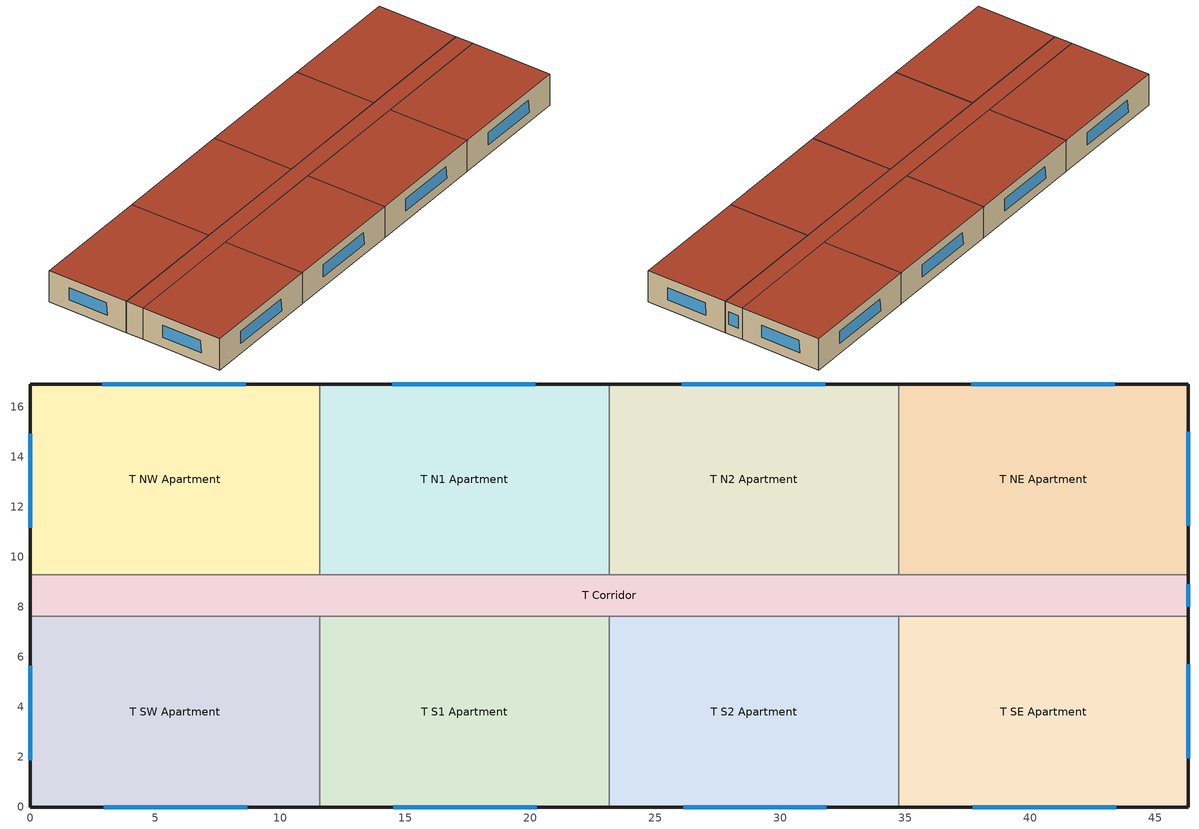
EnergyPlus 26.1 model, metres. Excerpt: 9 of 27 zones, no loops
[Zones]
T NW Apartment
 floor adiabatic (ext_slab_8in_with_carpet): 0,16.92 11.58,16.92 11.58,9.3 0,9.3 z9.14
 wall outside (CN_Ext_Wall): 11.58,16.92 0,16.92 0,9.3 z9.14:12.19
 wall to T Corridor (int_wall): 0,9.3 11.58,9.3 z9.14:12.19
 wall to T N1 Apartment (int_wall): 11.58,9.3 11.58,16.92 z9.14:12.19
 window (ResWindow_U_0.5946_SHGC_0.39): 0,11.16,10.1 0,11.24,11.3 0,14.94,11.3 0,14.94,10.12; 2.89,16.92,10.1 3.01,16.92,11.3 8.63,16.92,11.3 8.63,16.92,10.12
 roof outside (CN_Ext_Roof): 11.58,9.3 11.58,16.92 0,16.92 0,9.3 z12.19
T N1 Apartment
 floor adiabatic (ext_slab_8in_with_carpet): 11.58,16.92 23.16,16.92 23.16,9.3 11.58,9.3 z9.14
 wall outside (CN_Ext_Wall): 23.16,16.92 11.58,16.92 z9.14:12.19
 wall to T Corridor (int_wall): 11.58,9.3 23.16,9.3 z9.14:12.19
 wall to T N2 Apartment (int_wall): 23.16,9.3 23.16,16.92 z9.14:12.19
 window (ResWindow_U_0.5946_SHGC_0.39): 14.48,16.92,10.1 14.59,16.92,11.3 20.21,16.92,11.3 20.21,16.92,10.12
 roof outside (CN_Ext_Roof): 23.16,9.3 23.16,16.92 11.58,16.92 11.58,9.3 z12.19
T N2 Apartment
 floor adiabatic (ext_slab_8in_with_carpet): 23.16,16.92 34.75,16.92 34.75,9.3 23.16,9.3 z9.14
 wall outside (CN_Ext_Wall): 34.75,16.92 23.16,16.92 z9.14:12.19
 wall to T Corridor (int_wall): 23.16,9.3 34.75,9.3 z9.14:12.19
 wall to T NE Apartment (int_wall): 34.75,9.3 34.75,16.92 z9.14:12.19
 window (ResWindow_U_0.5946_SHGC_0.39): 26.06,16.92,10.1 26.17,16.92,11.3 31.79,16.92,11.3 31.79,16.92,10.12
 roof outside (CN_Ext_Roof): 34.75,9.3 34.75,16.92 23.16,16.92 23.16,9.3 z12.19
T NE Apartment
 floor adiabatic (ext_slab_8in_with_carpet): 34.75,16.92 46.33,16.92 46.33,9.3 34.75,9.3 z9.14
 wall outside (CN_Ext_Wall): 46.33,9.3 46.33,16.92 34.75,16.92 z9.14:12.19
 wall to T Corridor (int_wall): 34.75,9.3 46.33,9.3 z9.14:12.19
 window (ResWindow_U_0.5946_SHGC_0.39): 46.33,15.01,10.1 46.33,14.93,11.3 46.33,11.24,11.3 46.33,11.24,10.12; 37.64,16.92,10.1 37.76,16.92,11.3 43.37,16.92,11.3 43.37,16.92,10.12
 roof outside (CN_Ext_Roof): 46.33,9.3 46.33,16.92 34.75,16.92 34.75,9.3 z12.19
T SW Apartment
 floor adiabatic (ext_slab_8in_with_carpet): 0,7.62 11.58,7.62 11.58,0 0,0 z9.14
 wall outside (CN_Ext_Wall): 0,7.62 0,0 11.58,0 z9.14:12.19
 wall to T Corridor (int_wall): 11.58,7.62 0,7.62 z9.14:12.19
 wall to T S1 Apartment (int_wall): 11.58,0 11.58,7.62 z9.14:12.19
 window (ResWindow_U_0.5946_SHGC_0.39): 8.69,0,10.1 8.57,0,11.3 2.95,0,11.3 2.95,0,10.12; 0,1.87,10.1 0,1.94,11.3 0,5.64,11.3 0,5.64,10.12
 roof outside (CN_Ext_Roof): 11.58,0 11.58,7.62 0,7.62 0,0 z12.19
T SE Apartment
 floor adiabatic (ext_slab_8in_with_carpet): 34.75,7.62 46.33,7.62 46.33,0 34.75,0 z9.14
 wall outside (CN_Ext_Wall): 34.75,0 46.33,0 46.33,7.62 z9.14:12.19
 wall to T Corridor (int_wall): 46.33,7.62 34.75,7.62 z9.14:12.19
 window (ResWindow_U_0.5946_SHGC_0.39): 43.43,0,10.1 43.32,0,11.3 37.7,0,11.3 37.7,0,10.12; 46.33,5.71,10.1 46.33,5.64,11.3 46.33,1.94,11.3 46.33,1.94,10.12
 roof outside (CN_Ext_Roof): 46.33,0 46.33,7.62 34.75,7.62 34.75,0 z12.19
T S1 Apartment
 floor adiabatic (ext_slab_8in_with_carpet): 11.58,7.62 23.16,7.62 23.16,0 11.58,0 z9.14
 wall outside (CN_Ext_Wall): 11.58,0 23.16,0 z9.14:12.19
 wall to T Corridor (int_wall): 23.16,7.62 11.58,7.62 z9.14:12.19
 wall to T S2 Apartment (int_wall): 23.16,0 23.16,7.62 z9.14:12.19
 window (ResWindow_U_0.5946_SHGC_0.39): 20.27,0,10.1 20.15,0,11.3 14.53,0,11.3 14.53,0,10.12
 roof outside (CN_Ext_Roof): 23.16,0 23.16,7.62 11.58,7.62 11.58,0 z12.19
T S2 Apartment
 floor adiabatic (ext_slab_8in_with_carpet): 23.16,7.62 34.75,7.62 34.75,0 23.16,0 z9.14
 wall outside (CN_Ext_Wall): 23.16,0 34.75,0 z9.14:12.19
 wall to T Corridor (int_wall): 34.75,7.62 23.16,7.62 z9.14:12.19
 wall to T SE Apartment (int_wall): 34.75,0 34.75,7.62 z9.14:12.19
 window (ResWindow_U_0.5946_SHGC_0.39): 31.85,0,10.1 31.73,0,11.3 26.12,0,11.3 26.12,0,10.12
 roof outside (CN_Ext_Roof): 34.75,0 34.75,7.62 23.16,7.62 23.16,0 z12.19
T Corridor
 floor adiabatic (ext_slab_8in_with_carpet): 0,9.3 46.33,9.3 46.33,7.62 0,7.62 z9.14
 wall outside (CN_Ext_Wall): 0,9.3 0,7.62 / 46.33,7.62 46.33,9.3 z9.14:12.19
 window (NonresWindow_U_0.5946_SHGC_0.25): 46.33,8 46.33,8.91 z10.1:11.32
 roof outside (CN_Ext_Roof): 46.33,7.62 46.33,9.3 0,9.3 0,7.62 z12.19
[Building]
ApartmentMidRise: North Axis {deg}=0; Terrain=City; Loads Convergence Tolerance Value {W}=0.04; Temperature Convergence Tolerance Value {deltaC}=0.4; Solar Distribution=FullExterior; Maximum Number of Warmup Days=25; Minimum Number of Warmup Days=6
[Site:Location]
Atlanta-Hartsfield.Jackson.Intl.AP_GA_USA WMO=722190: Latitude {deg}=33.64; Longitude {deg}=-84.43; Time Zone {hr}=-5; Elevation {m}=313
[SizingPeriod:DesignDay] Day of Month=21; Dry-Bulb Temperature Range Modifier Type=DefaultMultipliers; Humidity Condition Type=Wetbulb; Barometric Pressure {Pa}=97621; Rain Indicator=No; Snow Indicator=No; Daylight Saving Time Indicator=No
Name | Month | Day Type | Maximum Dry-Bulb Temperature {C} | Daily Dry-Bulb Temperature Range {deltaC} | Wetbulb or DewPoint at Maximum Dry-Bulb {C} | Wind Speed {m/s} | Wind Direction {deg} | Solar Model Indicator | Sky Clearness | ASHRAE Clear Sky Optical Depth for Beam Irradiance (taub) | ASHRAE Clear Sky Optical Depth for Diffuse Irradiance (taud)
Atlanta-Hartsfield.Jackson.Intl.AP_GA_USA Ann Htg 99.6% Condns DB | 1 | WinterDesignDay | -6.3 | 0 | -6.3 | 5.3 | 320 | ASHRAEClearSky | 0
Atlanta-Hartsfield.Jackson.Intl.AP_GA_USA Ann Clg .4% Condns DB=>MWB | 7 | SummerDesignDay | 34.4 | 9.5 | 23.5 | 4 | 300 | ASHRAETau |  | 0.556 | 1.779
[Site:WaterMainsTemperature]
Calculation Method=Correlation; Annual Average Outdoor Air Temperature {C}=16.6; Maximum Difference In Monthly Average Outdoor Air Temperatures {deltaC}=22.5
[Site:GroundTemperature:FCfactorMethod]
16, 11.9, 7.7, 4, 7.9, 13.8, 17.2, 20.8, 24.8, 26.1, 26.5, 22.5
[Material]
Name | Roughness | Thickness {m} | Conductivity {W/m-K} | Density {kg/m3} | Specific Heat {J/kg-K} | Thermal Absorptance | Solar Absorptance | Visible Absorptance
Std Wood 6inch | MediumSmooth | 0.15 | 0.12 | 540 | 1210 | 0.9 | 0.7 | 0.7
G01 13mm gypsum board | Smooth | 0.0127 | 0.16 | 800 | 1090 | 0.9 | 0.7 | 0.5
200mm Normalweight concrete floor | MediumRough | 0.2032 | 2.31 | 2322 | 832
[Material:NoMass] Thermal Absorptance=0.9; Solar Absorptance=0.7
Name | Roughness | Thermal Resistance {m2-K/W} | Visible Absorptance
CP02 CARPET PAD | VeryRough | 0.21648 | 0.8
CN_Wall_Insulation | MediumRough | 2.33 | 0.7
CN_Roof_Insulation | MediumRough | 0.693333 | 0.7
[Construction]
InteriorFurnishings: Std Wood 6inch
int_wall: G01 13mm gypsum board, G01 13mm gypsum board
ext_slab_8in_with_carpet: 200mm Normalweight concrete floor, CP02 CARPET PAD
NonresWindow_U_0.5946_SHGC_0.25: Nonres Window Glazing Layer
ResWindow_U_0.5946_SHGC_0.39: Res Window Glazing Layer
CN_Ext_Wall: CN_Wall_Insulation
CN_Ext_Roof: CN_Roof_Insulation
[WindowMaterial:SimpleGlazingSystem] U-Factor {W/m2-K}=5.8; Solar Heat Gain Coefficient=0.7
Name | Visible Transmittance
Nonres Window Glazing Layer | 0.25
Res Window Glazing Layer | 0.39
[Zone] Type=1; Multiplier=1
T SW Apartment; T NW Apartment; T SE Apartment; T NE Apartment; T N1 Apartment; T N2 Apartment; T S1 Apartment; T S2 Apartment; T Corridor
[InternalMass] Construction=InteriorFurnishings; Surface Area {m2}=88.2493
Name | Zone or ZoneList
T InternalMass SWA | T SW Apartment
T InternalMass NWA | T NW Apartment
T InternalMass SEA | T SE Apartment
T InternalMass NEA | T NE Apartment
T InternalMass N1A | T N1 Apartment
T InternalMass N2A | T N2 Apartment
T InternalMass S1A | T S1 Apartment
T InternalMass S2A | T S2 Apartment
[People] Number of People Calculation Method=People; Fraction Radiant=1; Sensible Heat Fraction=autosize; Activity Level Schedule=Activity Schedule
Name | Zone or ZoneList or Space or SpaceList | Number of People Schedule | Number of People
Occup_TSW | T SW Apartment | OCC_APT_SCH_WORKING_FAMILY | 2.5
Occup_TNW | T NW Apartment | OCC_APT_SCH_STAY_HOME_FAMILY | 2.5
Occup_TSE | T SE Apartment | OCC_APT_SCH_WORKING_FAMILY | 2.5
Occup_TNE | T NE Apartment | OCC_APT_SCH_STAY_HOME_FAMILY | 2.5
Occup_TN1 | T N1 Apartment | OCC_APT_SCH_STAY_HOME_FAMILY | 2.5
Occup_TN2 | T N2 Apartment | OCC_APT_SCH_STAY_HOME_FAMILY | 2.5
Occup_TS1 | T S1 Apartment | OCC_APT_SCH_WORKING_FAMILY | 2.5
Occup_TS2 | T S2 Apartment | OCC_APT_SCH_WORKING_FAMILY | 2.5
Occup_T CORRIDOR | T Corridor | OCC_APT_SCH_CORRIDOR | 4.18
[Lights] Design Level Calculation Method=Watts/Area; Return Air Fraction=0; Fraction Radiant=0.6; Fraction Visible=0.2; Fraction Replaceable=1; Return Air Fraction Calculated from Plenum Temperature=No
Name | Zone or ZoneList or Space or SpaceList | Schedule | Watts per Floor Area {W/m2}
Lighting_hardwired_TSW | T SW Apartment | ltg_sch_apartment_hardwired | 16.46877
Lighting_hardwired_TNW | T NW Apartment | ltg_sch_apartment_hardwired | 16.46877
Lighting_hardwired_TSE | T SE Apartment | ltg_sch_apartment_hardwired | 16.46877
Lighting_hardwired_TNE | T NE Apartment | ltg_sch_apartment_hardwired | 16.46877
Lighting_hardwired_TN1 | T N1 Apartment | ltg_sch_apartment_hardwired | 16.46877
Lighting_hardwired_TN2 | T N2 Apartment | ltg_sch_apartment_hardwired | 16.46877
Lighting_hardwired_TS1 | T S1 Apartment | ltg_sch_apartment_hardwired | 16.46877
Lighting_hardwired_TS2 | T S2 Apartment | ltg_sch_apartment_hardwired | 16.46877
Lighting_hardwired_TC | T Corridor | ltg_sch_corridor | 5.81832
Lighting_plugin_TSW | T SW Apartment | ltg_sch_apartment_plugin | 0.96875
Lighting_plugin_TNW | T NW Apartment | ltg_sch_apartment_plugin | 0.96875
Lighting_plugin_TSE | T SE Apartment | ltg_sch_apartment_plugin | 0.96875
Lighting_plugin_TNE | T NE Apartment | ltg_sch_apartment_plugin | 0.96875
Lighting_plugin_TN1 | T N1 Apartment | ltg_sch_apartment_plugin | 0.96875
Lighting_plugin_TN2 | T N2 Apartment | ltg_sch_apartment_plugin | 0.96875
Lighting_plugin_TS1 | T S1 Apartment | ltg_sch_apartment_plugin | 0.96875
Lighting_plugin_TS2 | T S2 Apartment | ltg_sch_apartment_plugin | 0.96875
[ElectricEquipment] Schedule=EQP_APT_SCH; Design Level Calculation Method=Watts/Area; Watts per Floor Area {W/m2}=6.67; Fraction Latent=0; Fraction Radiant=0.5; Fraction Lost=0
Name | Zone or ZoneList or Space or SpaceList
Plug_TSW | T SW Apartment
Plug_TNW | T NW Apartment
Plug_TSE | T SE Apartment
Plug_TNE | T NE Apartment
Plug_TN1 | T N1 Apartment
Plug_TN2 | T N2 Apartment
Plug_TS1 | T S1 Apartment
Plug_TS2 | T S2 Apartment
[ZoneInfiltration:DesignFlowRate] Design Flow Rate Calculation Method=AirChanges/Hour; Design Flow Rate {m3/s}=0; Air Changes per Hour {1/hr}=1.5; Constant Term Coefficient=1; Temperature Term Coefficient=0; Velocity Term Coefficient=0; Velocity Squared Term Coefficient=0
Name | Zone or ZoneList or Space or SpaceList | Schedule
Infil_SW | T SW Apartment | INF_APT_SCH
Infil_NW | T NW Apartment | INF_APT_SCH
Infil_SE | T SE Apartment | INF_APT_SCH
Infil_NE | T NE Apartment | INF_APT_SCH
Infil_TN1 | T N1 Apartment | INF_APT_SCH
Infil_TN2 | T N2 Apartment | INF_APT_SCH
Infil_TS1 | T S1 Apartment | INF_APT_SCH
Infil_TS2 | T S2 Apartment | INF_APT_SCH
Infil_TC | T Corridor | INF_COR_SCH
[Exterior:Lights]
Facade Lighting: Schedule=Exterior_Lgt_ALWAYS_ON; Design Level {W}=5317; Control Option=AstronomicalClock
[ZoneVentilation:WindandStackOpenArea] Opening Area {m2}=0.0374; Opening Area Fraction Schedule=Sliding_Doors_Ventilation_Availability_SCH; Opening Effectiveness=autocalculate; Height Difference {m}=6.0957; Discharge Coefficient for Opening=autocalculate; Minimum Indoor Temperature {C}=18.89; Maximum Indoor Temperature {C}=25.56; Delta Temperature {deltaC}=-100; Minimum Outdoor Temperature {C}=15.56; Maximum Outdoor Temperature {C}=23.89; Maximum Wind Speed {m/s}=40
Name | Zone or Space | Effective Angle {deg}
T SW Apartment Sliding Door Ventilation | T SW Apartment | 180
T NW Apartment Sliding Door Ventilation | T NW Apartment | 0
T SE Apartment Sliding Door Ventilation | T SE Apartment | 180
T NE Apartment Sliding Door Ventilation | T NE Apartment | 0
T N1 Apartment Sliding Door Ventilation | T N1 Apartment | 0
T N2 Apartment Sliding Door Ventilation | T N2 Apartment | 0
T S1 Apartment Sliding Door Ventilation | T S1 Apartment | 180
T S2 Apartment Sliding Door Ventilation | T S2 Apartment | 180
[Schedule:Compact]
OCC_APT_SCH_STAY_HOME_FAMILY; OCC_APT_SCH_CORRIDOR: Through: 12/31, For: AllDays, Until: 7:00, 1, Until: 8:00, 0.85, Until: 9:00, 0.39, Until: 16:00, 0.25, Until: 17:00, 0.3, Until: 18:00, 0.52, Until: 21:00, 0.87, Until: 24:00, 1
OCC_APT_SCH_WORKING_FAMILY: Through: 12/31, For: SummerDesignDay, Until: 24:00, 1, For: WinterDesignDay, Until: 24:00, 0, For: Weekday, Until: 8:00, 1, Until: 18:00, 0, Until: 24:00, 1, For: Weekend AllOtherDays, Until: 11:00, 1, Until: 15:00, 0.5, Until: 16:00, 0, Until: 24:00, 1
EQP_APT_SCH: Through: 12/31, For: AllDays, Until: 1:00, 0.45, Until: 2:00, 0.41, Until: 3:00, 0.39, Until: 5:00, 0.38, Until: 6:00, 0.43, Until: 7:00, 0.54, Until: 8:00, 0.65, Until: 9:00, 0.66, Until: 10:00, 0.67, Until: 11:00, 0.69, Until: 12:00, 0.7, Until: 13:00, 0.69, Until: 14:00, 0.66, Until: 15:00, 0.65, Until: 16:00, 0.68, Until: 17:00, 0.8, Until: 19:00, 1, Until: 20:00, 0.93, Until: 21:00, 0.89, Until: 22:00, 0.85, Until: 23:00, 0.71, Until: 24:00, 0.58
INF_APT_SCH; INF_COR_SCH; Exterior_Lgt_ALWAYS_ON: Through: 12/31, For: AllDays, Until: 24:00, 1
Activity Schedule: Through: 12/31, For: AllDays, Until: 24:00, 95
Sliding_Doors_Ventilation_Availability_SCH: Through: 12/31, For: WinterDesignDay SummerDesignDay, Until: 24:00, 0, For: Allotherdays, Until: 6:00, 0, Until: 22:00, 1, Until: 24:00, 0
[SCHEDULE:COMPACT]
ltg_sch_corridor: Through: 12/31, For: SummerDesignDay, Until: 24:00, 1, For: WinterDesignDay, Until: 24:00, 0, For: Weekdays, Until: 24:00, 1, For: Saturday, Until: 24:00, 1, For: AllOtherDays, Until: 24:00, 1
ltg_sch_apartment_hardwired; ltg_sch_apartment_plugin: Through: 12/31, For: SummerDesignDay, Until: 24:00, 1, For: WinterDesignDay, Until: 24:00, 0, For: Weekdays, Until: 4:00, 0.01132, Until: 5:00, 0.03395, Until: 6:00, 0.07355, Until: 7:00, 0.07921, Until: 8:00, 0.07355, Until: 9:00, 0.03395, Until: 15:00, 0.02263, Until: 16:00, 0.03961, Until: 17:00, 0.07921, Until: 18:00, 0.11316, Until: 19:00, 0.15277, Until: 21:00, 0.18106, Until: 22:00, 0.12448, Until: 23:00, 0.0679, Until: 24:00, 0.02829, For: Saturday, Until: 4:00, 0.01132, Until: 5:00, 0.03395, Until: 6:00, 0.07355, Until: 7:00, 0.07921, Until: 8:00, 0.07355, Until: 9:00, 0.03395, Until: 15:00, 0.02263, Until: 16:00, 0.03961, Until: 17:00, 0.07921, Until: 18:00, 0.11316, Until: 19:00, 0.15277, Until: 21:00, 0.18106, Until: 22:00, 0.12448, Until: 23:00, 0.0679, Until: 24:00, 0.02829, For: AllOtherDays, Until: 4:00, 0.01132, Until: 5:00, 0.03395, Until: 6:00, 0.07355, Until: 7:00, 0.07921, Until: 8:00, 0.07355, Until: 9:00, 0.03395, Until: 15:00, 0.02263, Until: 16:00, 0.03961, Until: 17:00, 0.07921, Until: 18:00, 0.11316, Until: 19:00, 0.15277, Until: 21:00, 0.18106, Until: 22:00, 0.12448, Until: 23:00, 0.0679, Until: 24:00, 0.02829
